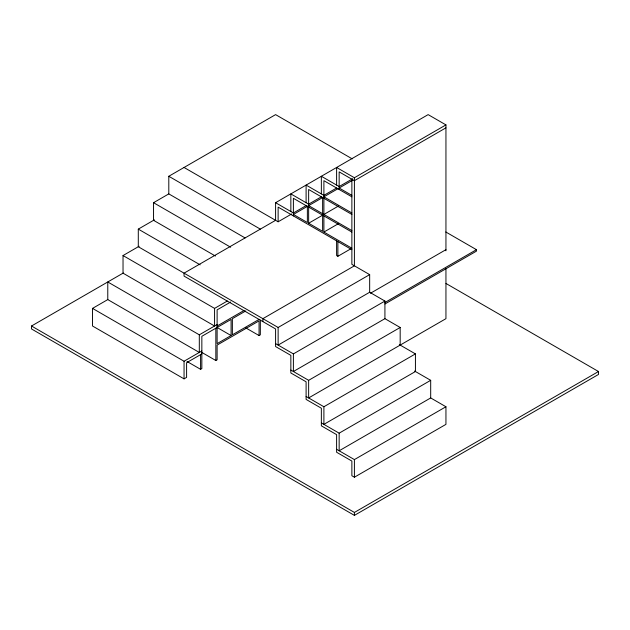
<?xml version="1.0" encoding="UTF-8"?>
<svg xmlns="http://www.w3.org/2000/svg" width="630" height="630" viewBox="0 0 630 630"><rect width="100%" height="100%" fill="white"/><g stroke="black" fill="none" stroke-linecap="round" stroke-linejoin="round"><path stroke-width="0.94" d="M230.667 302.03L217.114 309.865L217.114 343.626L231.092 335.554L231.092 319.402L201.852 336.286L201.844 368.589L200.584 369.314L187.023 361.486M245.078 237.935L168.801 193.89L168.801 176.274L275.593 114.621L352.257 158.886M215.413 256.04L153.547 220.319L153.547 202.702L168.801 193.89M278.129 327.474L278.129 345.09L369.668 292.249L369.668 274.633L278.129 327.474L138.293 246.739L138.293 229.123L154.389 219.831M123.031 255.552L214.57 308.393L214.57 326.009L123.031 273.168L123.031 255.552L139.136 246.251M445.993 283.468L598.5 371.519L598.5 374.456L354.406 515.379L31.5 328.947L31.5 326.009L123.354 272.979M201.852 353.902L186.598 362.707L186.598 377.386L184.054 378.858L92.523 326.009L92.523 308.393L107.777 299.589L199.308 352.438L199.308 334.821L107.777 281.972L107.777 299.589M430.692 397.94L430.692 380.323L339.153 433.172L339.153 450.789L430.692 397.94L445.945 406.752L445.945 424.368L354.406 477.209L351.871 475.745L351.871 461.065L336.609 452.253L336.609 434.637L321.355 425.833L321.355 408.216L306.101 399.412L306.101 381.796L290.847 372.984L290.847 355.367L275.593 346.563L275.593 328.947L184.054 276.098L184.054 273.16L275.593 220.319L275.593 202.702L428.148 114.621L445.945 124.897L445.945 250.795M184.054 167.47L278.129 221.784L291.69 213.956M306.101 205.64L293.391 212.979L275.593 202.702M321.355 196.828L308.645 204.167L290.847 193.89L290.847 211.507M336.609 188.023L323.899 195.363L306.101 185.086L306.101 202.702M352.713 178.723L339.153 186.551L321.355 176.274L321.355 193.89M336.609 185.086L336.609 167.47L354.406 177.747L445.945 124.897M307.865 206.089L293.391 214.444L307.369 222.516L307.369 206.372M323.119 197.277L308.645 205.64L351.871 230.596M338.373 188.472L323.899 196.828L351.871 212.979M352.776 180.156L339.153 188.023L351.871 195.363M445.945 127.835L354.406 180.684L339.153 171.872L339.153 189.488M351.871 214.444L308.645 189.488L308.645 223.248L323.119 214.893M338.373 206.089L323.899 214.444L323.899 180.684L351.871 196.828M323.899 215.909L323.899 232.06L338.373 223.705M214.57 308.393L227.28 301.053M199.308 334.821L217.114 324.544M217.114 326.009L244.03 310.464M336.609 240.865L336.609 255.544L337.885 256.284L351.509 248.417M245.787 310.921L232.368 318.67L232.368 334.821L259.214 319.315M92.523 308.393L184.054 361.242L201.852 350.965M201.427 352.186L215.838 360.51L217.114 359.777L217.114 345.09L259.064 320.875L259.064 335.554L260.332 334.821L260.332 320.142M370.511 293.226L445.945 249.677M293.391 353.902L384.922 301.053L384.922 318.67L293.391 371.519L293.391 353.902L275.593 343.626M384.922 302.526L476.453 249.677L476.453 251.142L384.922 303.991M290.847 370.046L308.645 380.323L400.176 327.482L400.176 345.09M323.899 406.752L415.43 353.902L415.43 371.519L323.899 424.36L323.899 406.752L306.101 396.475M336.609 449.316L354.406 459.593L445.945 406.752M31.5 326.009L354.406 512.442L598.5 371.519M445.812 231.99L476.453 249.677M351.871 232.06L293.391 198.3L293.391 215.909M308.645 223.248L322.631 231.328L322.631 215.177M323.899 232.06L351.871 248.204M351.871 249.677L278.129 207.105L278.129 221.784M369.668 274.633L351.871 264.356L351.871 179.211M168.801 176.274L260.332 229.123M369.668 292.249L384.922 301.053M384.922 318.67L400.176 327.482M153.547 202.702L230.667 247.228M399.333 344.602L415.43 353.902M414.587 371.031L430.692 380.323M138.293 229.123L200.159 264.844M245.503 327.726L259.064 335.554M216.689 327.238L231.092 335.554M321.355 422.895L339.153 433.172M445.945 268.506L445.945 318.67L308.645 397.94L308.645 380.323M354.406 177.747L354.406 265.821L262.875 318.67L262.875 321.607M354.406 459.593L354.406 477.209M354.406 512.442L354.406 515.379M337.885 241.605L337.885 256.284M322.631 197.56L322.631 213.712M215.838 328.214L215.838 360.51M200.584 354.635L200.584 369.314M184.054 361.242L184.054 378.858"/></g></svg>
